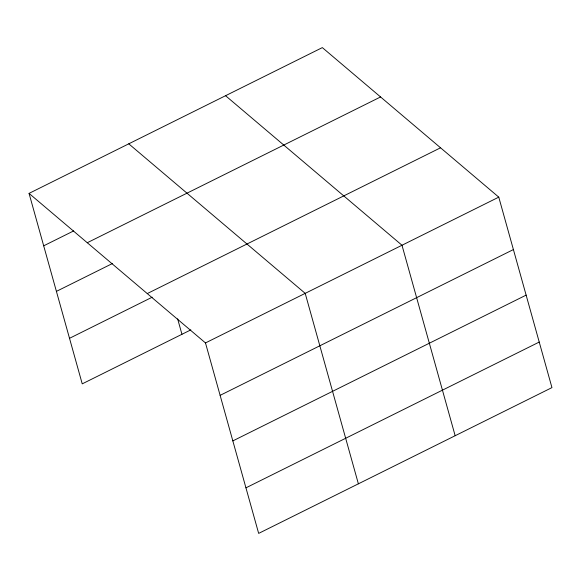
<?xml version="1.0" encoding="UTF-8"?>
<svg xmlns="http://www.w3.org/2000/svg" width="581" height="581" viewBox="0 0 581 581"><rect width="100%" height="100%" fill="white"/><g stroke="black" fill="none" stroke-linecap="round" stroke-linejoin="round"><path stroke-width="0.87" d="M29.05 193.393L322.339 47.606L498.767 197.141L551.95 387.607L258.661 533.394L205.485 342.928L29.05 193.393L82.233 383.859L190.822 329.885M43.691 245.821L73.685 230.911M87.273 242.735L380.562 96.954M56.408 291.371L112.344 263.571M147.262 293.579L440.551 147.792M69.509 338.309L152.2 297.203M205.485 342.928L498.767 197.141M220.119 395.356L513.408 249.569M232.843 440.906L526.125 295.119M245.945 487.837L539.233 342.056M225.551 95.712L401.987 245.247L455.163 435.721M128.764 143.827L305.199 293.361L358.383 483.828M177.626 318.824L181.947 334.293"/></g></svg>
